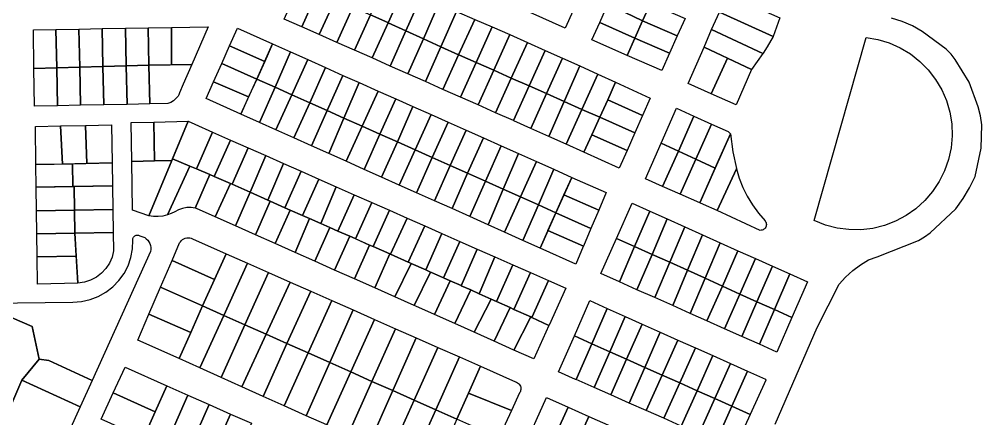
# Model space of a CAD drawing. Header units: millimetres. Extents: x 522658 to 553925, y 7796479 to 7820139.
# Drawn here: x 541621 to 542121, y 7805045 to 7805253 of the extents above; entities that cross this region are included whole.
import ezdxf

# ---------------------------------------------------------------- set-up
doc = ezdxf.new("R2010")
doc.units = ezdxf.units.MM
doc.layers.add('ZONA RESIDENCIAL 2 (ZR_2)', color=2, linetype='Continuous')

msp = doc.modelspace()

# ---------------------------------------------------------------- linework, layer by layer
at = {"layer": 'ZONA RESIDENCIAL 2 (ZR_2)'}
for points in [[(541775.72, 7805267.38), (541767.49, 7805249.01), (541758.35, 7805253.06), (541766.58, 7805271.43), (541775.72, 7805267.38)], [(541820.64, 7805269.28), (541812.42, 7805251.12), (541812.26, 7805251.19), (541803.28, 7805255.17), (541811.52, 7805273.29), (541820.64, 7805269.28)], [(541829.77, 7805265.27), (541821.7, 7805246.91), (541812.42, 7805251.12), (541820.64, 7805269.28), (541829.77, 7805265.27)], [(541948.94, 7805261.22), (541944.85, 7805252.07), (541926.76, 7805260.74), (541930.84, 7805269.9), (541948.94, 7805261.22)], [(541784.94, 7805263.29), (541776.63, 7805244.96), (541767.49, 7805249.01), (541775.72, 7805267.38), (541784.94, 7805263.29)], [(541838.89, 7805261.15), (541830.81, 7805242.78), (541821.7, 7805246.91), (541829.77, 7805265.27), (541838.89, 7805261.15)], [(541908.67, 7805257.55), (541904.54, 7805248.29), (541886.3, 7805256.41), (541890.47, 7805265.73), (541908.67, 7805257.55)], [(542012.85, 7805244), (541984.92, 7805256.67), (541989.07, 7805265.77), (542016.29, 7805253.61), (542012.85, 7805244)], [(541794.08, 7805259.24), (541785.77, 7805240.91), (541776.63, 7805244.96), (541784.94, 7805263.29), (541794.08, 7805259.24)], [(541803.28, 7805255.17), (541794.97, 7805236.83), (541785.77, 7805240.91), (541794.08, 7805259.24), (541803.28, 7805255.17)], [(541848.04, 7805257.06), (541839.92, 7805238.65), (541830.81, 7805242.78), (541838.89, 7805261.15), (541848.04, 7805257.06)], [(541944.85, 7805252.07), (541940.82, 7805243.05), (541922.54, 7805251.26), (541926.76, 7805260.74), (541944.85, 7805252.07)], [(541966.97, 7805253.35), (541962.91, 7805244.31), (541944.85, 7805252.07), (541948.94, 7805261.22), (541966.97, 7805253.35)], [(541812.42, 7805251.12), (541804.11, 7805232.78), (541794.97, 7805236.83), (541803.28, 7805255.17), (541812.26, 7805251.19), (541812.42, 7805251.12)], [(541857.52, 7805252.83), (541849.11, 7805234.48), (541839.92, 7805238.65), (541848.04, 7805257.06), (541857.52, 7805252.83)], [(542007.43, 7805235.15), (541980.77, 7805247.57), (541984.92, 7805256.67), (542012.85, 7805244), (542009.64, 7805238.65), (542007.49, 7805235.23), (542007.43, 7805235.15)], [(541699.72, 7805229.26), (541699.79, 7805248.71), (541718.91, 7805249.06), (541710.39, 7805229.46), (541699.72, 7805229.26)], [(541821.7, 7805246.91), (541813.55, 7805228.6), (541804.11, 7805232.78), (541812.42, 7805251.12), (541821.7, 7805246.91)], [(541866.56, 7805248.98), (541858.25, 7805230.43), (541849.6, 7805234.26), (541849.11, 7805234.48), (541857.52, 7805252.83), (541866.56, 7805248.98)], [(541940.82, 7805243.05), (541936.83, 7805234.12), (541918.5, 7805242.19), (541922.54, 7805251.26), (541940.82, 7805243.05)], [(541962.91, 7805244.31), (541958.82, 7805235.22), (541940.82, 7805243.05), (541944.85, 7805252.07), (541962.91, 7805244.31)], [(541640.03, 7805227.73), (541628.17, 7805227.4), (541627.89, 7805247.39), (541639.62, 7805247.61), (541640.03, 7805227.73)], [(541652.05, 7805228.06), (541640.03, 7805227.73), (541639.62, 7805247.61), (541651.61, 7805247.83), (541652.05, 7805228.06)], [(541664.11, 7805228.39), (541652.05, 7805228.06), (541651.61, 7805247.83), (541663.67, 7805248.05), (541664.11, 7805228.39)], [(541676.22, 7805228.72), (541664.11, 7805228.39), (541663.67, 7805248.05), (541675.82, 7805248.27), (541676.22, 7805228.72)], [(541688, 7805229.05), (541676.22, 7805228.72), (541675.82, 7805248.27), (541687.56, 7805248.49), (541688, 7805229.05)], [(541699.72, 7805229.26), (541688, 7805229.05), (541687.56, 7805248.49), (541699.79, 7805248.71), (541699.72, 7805229.26)], [(541748.25, 7805230.99), (541729.92, 7805239.04), (541734.02, 7805248.24), (541752.37, 7805240.07), (541748.25, 7805230.99)], [(541830.81, 7805242.78), (541822.69, 7805224.55), (541813.55, 7805228.6), (541821.7, 7805246.91), (541830.81, 7805242.78)], [(541875.74, 7805244.94), (541867.4, 7805226.39), (541858.25, 7805230.43), (541866.56, 7805248.98), (541875.74, 7805244.94)], [(541884.91, 7805240.88), (541876.55, 7805222.35), (541867.4, 7805226.39), (541875.74, 7805244.94), (541884.91, 7805240.88)], [(541976.79, 7805238.39), (541980.77, 7805247.57), (542007.43, 7805235.15), (542001.51, 7805226.87), (541976.79, 7805238.39)], [(541748.25, 7805230.99), (541744.08, 7805221.83), (541725.88, 7805229.96), (541729.92, 7805239.04), (541748.25, 7805230.99)], [(541753.64, 7805217.55), (541744.08, 7805221.83), (541752.37, 7805240.07), (541761.66, 7805235.93), (541753.64, 7805217.55)], [(541839.92, 7805238.65), (541831.83, 7805220.5), (541822.69, 7805224.55), (541830.81, 7805242.78), (541839.92, 7805238.65)], [(541894.1, 7805236.65), (541885.79, 7805218.26), (541876.55, 7805222.35), (541884.91, 7805240.88), (541894.1, 7805236.65)], [(541958.82, 7805235.22), (541954.78, 7805226.22), (541936.83, 7805234.12), (541940.82, 7805243.05), (541958.82, 7805235.22)], [(542034.18, 7805148.16), (542043.5, 7805181.2), (542061.07, 7805243.5), (542067.21, 7805242.44), (542073.17, 7805240.64), (542078.86, 7805238.11), (542084.2, 7805234.89), (542089.09, 7805231.04), (542093.47, 7805226.61), (542097.27, 7805221.67), (542100.43, 7805216.3), (542102.9, 7805210.58), (542104.64, 7805204.6), (542105.63, 7805198.45), (542105.85, 7805192.23), (542105.3, 7805186.02), (542103.99, 7805179.93), (542101.93, 7805174.05), (542099.15, 7805168.48), (542095.71, 7805163.28), (542091.66, 7805158.56), (542087.05, 7805154.37), (542081.95, 7805150.78), (542076.45, 7805147.85), (542070.63, 7805145.63), (542064.59, 7805144.14), (542058.4, 7805143.42), (542052.17, 7805143.46), (542045.99, 7805144.28), (542039.97, 7805145.85), (542034.18, 7805148.16)], [(541762.36, 7805213.65), (541753.64, 7805217.55), (541761.66, 7805235.93), (541770.63, 7805231.93), (541762.36, 7805213.65)], [(541849.11, 7805234.48), (541840.97, 7805216.45), (541831.83, 7805220.5), (541839.92, 7805238.65), (541849.11, 7805234.48)], [(541858.25, 7805230.43), (541850.11, 7805212.4), (541840.97, 7805216.45), (541849.11, 7805234.48), (541849.6, 7805234.26), (541858.25, 7805230.43)], [(541903.25, 7805232.65), (541894.9, 7805214.23), (541885.79, 7805218.26), (541894.1, 7805236.65), (541903.25, 7805232.65)], [(541968.6, 7805219.49), (541976.79, 7805238.39), (541988.93, 7805232.73), (541980.47, 7805214.19), (541968.6, 7805219.49)], [(541688.46, 7805208.9), (541676.63, 7805208.67), (541676.22, 7805228.72), (541688, 7805229.05), (541688.46, 7805208.9)], [(541697.84, 7805209.07), (541688.46, 7805208.9), (541688, 7805229.05), (541710.39, 7805229.46), (541705.91, 7805219.14), (541703.94, 7805214.61), (541703.5, 7805213.6), (541703.17, 7805212.85), (541702.06, 7805211.62), (541700.79, 7805210.56), (541699.37, 7805209.71), (541697.84, 7805209.07)], [(541739.9, 7805212.62), (541721.63, 7805220.4), (541725.88, 7805229.96), (541744.08, 7805221.83), (541739.9, 7805212.62)], [(541771.64, 7805209.5), (541762.36, 7805213.65), (541770.63, 7805231.93), (541779.8, 7805227.84), (541771.64, 7805209.5)], [(541867.4, 7805226.39), (541859.25, 7805208.35), (541850.11, 7805212.4), (541858.25, 7805230.43), (541867.4, 7805226.39)], [(541912.24, 7805228.71), (541904.02, 7805210.16), (541894.9, 7805214.23), (541903.25, 7805232.65), (541912.24, 7805228.71)], [(541980.47, 7805214.19), (541988.93, 7805232.73), (542001.51, 7805226.87), (541993.52, 7805208.35), (541980.47, 7805214.19)], [(541628.17, 7805227.4), (541640.03, 7805227.73), (541640.43, 7805207.96), (541628.45, 7805207.73), (541628.17, 7805227.4)], [(541640.03, 7805227.73), (541652.05, 7805228.06), (541652.5, 7805208.2), (541640.43, 7805207.96), (541640.03, 7805227.73)], [(541652.05, 7805228.06), (541664.11, 7805228.39), (541664.56, 7805208.44), (541652.5, 7805208.2), (541652.05, 7805228.06)], [(541664.11, 7805228.39), (541676.22, 7805228.72), (541676.63, 7805208.67), (541664.56, 7805208.44), (541664.11, 7805228.39)], [(541780.76, 7805205.43), (541771.64, 7805209.5), (541779.8, 7805227.84), (541788.96, 7805223.76), (541780.76, 7805205.43)], [(541876.55, 7805222.35), (541868.39, 7805204.3), (541859.25, 7805208.35), (541867.4, 7805226.39), (541876.55, 7805222.35)], [(541921.57, 7805224.35), (541913.3, 7805206.02), (541904.02, 7805210.16), (541912.24, 7805228.71), (541921.57, 7805224.35)], [(541930.81, 7805220.24), (541926.68, 7805211.01), (541922.53, 7805201.91), (541913.3, 7805206.02), (541921.57, 7805224.35), (541930.81, 7805220.24)], [(541739.9, 7805212.62), (541735.78, 7805203.54), (541717.72, 7805211.62), (541721.63, 7805220.4), (541739.9, 7805212.62)], [(541753.64, 7805217.55), (541745.61, 7805199.15), (541735.78, 7805203.54), (541744.08, 7805221.83), (541753.64, 7805217.55)], [(541789.46, 7805201.54), (541780.76, 7805205.43), (541788.96, 7805223.76), (541797.37, 7805220.01), (541789.46, 7805201.54)], [(541798.97, 7805197.29), (541789.46, 7805201.54), (541797.37, 7805220.01), (541807.3, 7805215.58), (541798.97, 7805197.29)], [(541885.79, 7805218.26), (541877.67, 7805200.19), (541868.39, 7805204.3), (541876.55, 7805222.35), (541885.79, 7805218.26)], [(541948.78, 7805211.82), (541944.86, 7805202.9), (541926.68, 7805211.01), (541930.81, 7805220.24), (541948.78, 7805211.82)], [(541762.36, 7805213.65), (541754.09, 7805195.36), (541745.61, 7805199.15), (541753.64, 7805217.55), (541762.36, 7805213.65)], [(541808.19, 7805193.16), (541798.97, 7805197.29), (541807.3, 7805215.58), (541816.42, 7805211.52), (541808.19, 7805193.16)], [(541894.9, 7805214.23), (541886.76, 7805196.12), (541877.93, 7805200.08), (541877.67, 7805200.19), (541885.79, 7805218.26), (541894.9, 7805214.23)], [(541904.02, 7805210.16), (541896.02, 7805191.97), (541886.76, 7805196.12), (541894.9, 7805214.23), (541904.02, 7805210.16)], [(541771.64, 7805209.5), (541763.48, 7805191.16), (541754.09, 7805195.36), (541762.36, 7805213.65), (541771.64, 7805209.5)], [(541780.76, 7805205.43), (541772.56, 7805187.1), (541763.48, 7805191.16), (541771.64, 7805209.5), (541780.76, 7805205.43)], [(541825.37, 7805207.53), (541817.26, 7805189.11), (541808.19, 7805193.16), (541816.42, 7805211.52), (541825.37, 7805207.53)], [(541913.3, 7805206.02), (541905.14, 7805187.88), (541896.02, 7805191.97), (541904.02, 7805210.16), (541913.3, 7805206.02)], [(541944.86, 7805202.9), (541940.8, 7805193.76), (541922.53, 7805201.91), (541926.68, 7805211.01), (541944.86, 7805202.9)], [(541789.46, 7805201.54), (541781.55, 7805183.08), (541772.56, 7805187.1), (541780.76, 7805205.43), (541789.46, 7805201.54)], [(541817.26, 7805189.11), (541825.37, 7805207.53), (541834.77, 7805203.34), (541826.51, 7805184.98), (541817.26, 7805189.11)], [(541922.53, 7805201.91), (541918.4, 7805192.85), (541914.27, 7805183.79), (541905.14, 7805187.88), (541913.3, 7805206.02), (541922.53, 7805201.91)], [(541971.54, 7805202.53), (541963.44, 7805184.31), (541954.43, 7805188.45), (541962.45, 7805206.62), (541971.54, 7805202.53)], [(541690.96, 7805179.22), (541679.06, 7805178.98), (541678.71, 7805199.21), (541690.61, 7805199.46), (541690.96, 7805179.22)], [(541690.96, 7805179.22), (541690.61, 7805199.46), (541708.44, 7805199.83), (541699.94, 7805179.41), (541690.96, 7805179.22)], [(541709.36, 7805176.52), (541700.33, 7805180.36), (541708.44, 7805199.83), (541711.95, 7805198.28), (541721.17, 7805194.2), (541712.7, 7805175.09), (541709.36, 7805176.52)], [(541798.97, 7805197.29), (541790.64, 7805179.02), (541781.55, 7805183.08), (541789.46, 7805201.54), (541798.97, 7805197.29)], [(541835.45, 7805180.98), (541826.51, 7805184.98), (541834.77, 7805203.34), (541843.75, 7805199.34), (541835.45, 7805180.98)], [(541844.8, 7805176.8), (541835.45, 7805180.98), (541843.75, 7805199.34), (541853.04, 7805195.2), (541844.8, 7805176.8)], [(541936.75, 7805184.67), (541918.4, 7805192.85), (541922.53, 7805201.91), (541940.8, 7805193.76), (541936.75, 7805184.67)], [(541980.77, 7805198.38), (541972.53, 7805180.14), (541963.44, 7805184.31), (541971.54, 7805202.53), (541980.77, 7805198.38)], [(541642.98, 7805177.61), (541629.19, 7805177.28), (541628.94, 7805197.12), (541642.03, 7805197.43), (541642.98, 7805177.61)], [(541655.74, 7805177.92), (541642.98, 7805177.61), (541642.03, 7805197.43), (541655.04, 7805197.74), (541655.74, 7805177.92)], [(541655.74, 7805177.92), (541655.04, 7805197.74), (541668.55, 7805198.07), (541668.86, 7805178.24), (541655.74, 7805177.92)], [(541730.52, 7805190.07), (541721.96, 7805171.15), (541719.7, 7805172.11), (541712.7, 7805175.09), (541721.17, 7805194.2), (541730.52, 7805190.07)], [(541808.19, 7805193.16), (541799.98, 7805174.84), (541790.64, 7805179.02), (541798.97, 7805197.29), (541808.19, 7805193.16)], [(541853.83, 7805172.77), (541844.8, 7805176.8), (541853.04, 7805195.2), (541862, 7805191.21), (541853.83, 7805172.77)], [(541972.53, 7805180.14), (541980.77, 7805198.38), (541989.31, 7805194.53), (541990.5, 7805193.32), (541982.63, 7805175.5), (541972.53, 7805180.14)], [(541739.66, 7805186.03), (541731.25, 7805167.05), (541730.45, 7805167.4), (541721.96, 7805171.15), (541730.52, 7805190.07), (541739.66, 7805186.03)], [(541817.26, 7805189.11), (541809.05, 7805170.78), (541799.98, 7805174.84), (541808.19, 7805193.16), (541817.26, 7805189.11)], [(541809.05, 7805170.78), (541817.26, 7805189.11), (541826.51, 7805184.98), (541818.27, 7805166.66), (541809.05, 7805170.78)], [(541863.07, 7805168.64), (541853.83, 7805172.77), (541862, 7805191.21), (541871.28, 7805187.08), (541863.07, 7805168.64)], [(541936.75, 7805184.67), (541932.69, 7805175.53), (541914.27, 7805183.79), (541918.4, 7805192.85), (541936.75, 7805184.67)], [(541993.63, 7805175.13), (541983.58, 7805153.36), (541976.47, 7805156.61), (541974.65, 7805157.42), (541984.34, 7805179.38), (541990.5, 7805193.32), (541991.79, 7805183.9), (541993.66, 7805175.2), (541993.63, 7805175.13)], [(541731.25, 7805167.05), (541739.66, 7805186.03), (541748.86, 7805181.96), (541740.64, 7805162.9), (541731.25, 7805167.05)], [(541835.45, 7805180.98), (541827.18, 7805162.68), (541818.27, 7805166.66), (541826.51, 7805184.98), (541835.45, 7805180.98)], [(541872.32, 7805164.5), (541863.07, 7805168.64), (541871.28, 7805187.08), (541880.22, 7805183.09), (541872.32, 7805164.5)], [(541963.44, 7805184.31), (541955.28, 7805165.98), (541946.27, 7805169.97), (541954.43, 7805188.45), (541963.44, 7805184.31)], [(541972.53, 7805180.14), (541964.33, 7805161.98), (541955.28, 7805165.98), (541963.44, 7805184.31), (541972.53, 7805180.14)], [(541679.06, 7805178.98), (541690.96, 7805179.22), (541699.94, 7805179.41), (541687.97, 7805150.65), (541679.49, 7805153.67), (541679.06, 7805178.98)], [(541709.36, 7805176.52), (541697.73, 7805151.1), (541695.33, 7805150.5), (541692.88, 7805150.23), (541690.41, 7805150.28), (541687.97, 7805150.65), (541699.94, 7805179.41), (541700.33, 7805180.36), (541709.36, 7805176.52)], [(541740.64, 7805162.9), (541748.86, 7805181.96), (541757.95, 7805177.94), (541749.79, 7805158.86), (541740.64, 7805162.9)], [(541844.8, 7805176.8), (541836.6, 7805158.47), (541827.18, 7805162.68), (541835.45, 7805180.98), (541844.8, 7805176.8)], [(541881.32, 7805160.48), (541872.32, 7805164.5), (541880.22, 7805183.09), (541889.68, 7805178.87), (541881.32, 7805160.48)], [(541964.33, 7805161.98), (541972.53, 7805180.14), (541982.63, 7805175.5), (541974.65, 7805157.42), (541964.33, 7805161.98)], [(541648.43, 7805165.84), (541629.34, 7805165.51), (541629.19, 7805177.28), (541648.24, 7805177.74), (541648.43, 7805165.84)], [(541648.43, 7805165.84), (541648.24, 7805177.74), (541668.86, 7805178.24), (541669.05, 7805166.19), (541648.43, 7805165.84)], [(541697.73, 7805151.1), (541709.36, 7805176.52), (541712.7, 7805175.09), (541719.7, 7805172.11), (541712.14, 7805154.59), (541709.94, 7805154.93), (541707.72, 7805154.91), (541705.52, 7805154.54), (541703.42, 7805153.81), (541701.46, 7805152.76), (541699.64, 7805151.83), (541697.73, 7805151.1)], [(541749.79, 7805158.86), (541757.95, 7805177.94), (541767.14, 7805173.88), (541758.79, 7805154.89), (541751.02, 7805158.32), (541749.79, 7805158.86)], [(541853.83, 7805172.77), (541845.69, 7805154.4), (541836.6, 7805158.47), (541844.8, 7805176.8), (541853.83, 7805172.77)], [(541890.64, 7805156.31), (541881.32, 7805160.48), (541889.68, 7805178.87), (541898.7, 7805174.85), (541890.64, 7805156.31)], [(541899.75, 7805152.24), (541890.64, 7805156.31), (541898.7, 7805174.85), (541908.05, 7805170.68), (541899.75, 7805152.24)], [(541983.58, 7805153.36), (541993.63, 7805175.13), (541993.66, 7805175.2), (541993.7, 7805175.06), (541995.15, 7805170.17), (541997, 7805165.43), (541999.24, 7805160.85), (542001.97, 7805156.31), (542005.1, 7805152.02), (542008.58, 7805148.02), (542008.85, 7805147.61), (542009.06, 7805147.15), (542009.19, 7805146.67), (542009.23, 7805146.18), (542009.2, 7805145.68), (542009.09, 7805145.2), (542008.9, 7805144.74), (542008.63, 7805144.32), (542008.3, 7805143.95), (542007.92, 7805143.63), (542007.49, 7805143.39), (542007.02, 7805143.21), (542006.54, 7805143.12), (542006.04, 7805143.1), (541983.58, 7805153.36)], [(541712.14, 7805154.59), (541719.7, 7805172.11), (541721.96, 7805171.15), (541730.45, 7805167.4), (541722.49, 7805150.1), (541712.83, 7805154.41), (541712.14, 7805154.59)], [(541758.79, 7805154.89), (541767.14, 7805173.88), (541776.33, 7805169.81), (541767.85, 7805150.89), (541761.52, 7805153.68), (541758.79, 7805154.89)], [(541767.85, 7805150.89), (541776.33, 7805169.81), (541785.47, 7805165.77), (541777.4, 7805146.67), (541771.63, 7805149.22), (541767.85, 7805150.89)], [(541863.07, 7805168.64), (541854.89, 7805150.28), (541845.69, 7805154.4), (541853.83, 7805172.77), (541863.07, 7805168.64)], [(541922.02, 7805153.58), (541903.94, 7805161.56), (541908.05, 7805170.68), (541925.9, 7805162.73), (541922.02, 7805153.58)], [(541649.26, 7805153.56), (541629.49, 7805153.22), (541629.34, 7805165.51), (541649.11, 7805165.85), (541649.26, 7805153.56)], [(541649.26, 7805153.56), (541649.11, 7805165.85), (541669.05, 7805166.19), (541669.24, 7805153.9), (541649.26, 7805153.56)], [(541722.49, 7805150.1), (541730.45, 7805167.4), (541731.25, 7805167.05), (541740.64, 7805162.9), (541732.97, 7805145.43), (541722.49, 7805150.1)], [(541777.4, 7805146.67), (541785.47, 7805165.77), (541794.77, 7805161.66), (541786.28, 7805142.76), (541782.12, 7805144.59), (541777.4, 7805146.67)], [(541872.32, 7805164.5), (541864.46, 7805146), (541854.89, 7805150.28), (541863.07, 7805168.64), (541872.32, 7805164.5)], [(541881.32, 7805160.48), (541873, 7805142.18), (541864.46, 7805146), (541872.32, 7805164.5), (541881.32, 7805160.48)], [(541732.97, 7805145.43), (541740.64, 7805162.9), (541749.79, 7805158.86), (541751.02, 7805158.32), (541743.41, 7805140.78), (541732.97, 7805145.43)], [(541803.92, 7805157.62), (541795.43, 7805138.72), (541795.29, 7805138.78), (541792.51, 7805140), (541786.28, 7805142.76), (541794.77, 7805161.66), (541803.66, 7805157.73), (541803.92, 7805157.62)], [(541890.64, 7805156.31), (541882.62, 7805137.88), (541873, 7805142.18), (541881.32, 7805160.48), (541890.64, 7805156.31)], [(541922.02, 7805153.58), (541917.99, 7805144.09), (541899.75, 7805152.24), (541903.94, 7805161.56), (541922.02, 7805153.58)], [(541743.41, 7805140.78), (541751.02, 7805158.32), (541758.79, 7805154.89), (541761.52, 7805153.68), (541753.71, 7805136.19), (541743.41, 7805140.78)], [(541795.43, 7805138.72), (541803.92, 7805157.62), (541813.16, 7805153.53), (541804.65, 7805134.65), (541802.8, 7805135.46), (541795.43, 7805138.72)], [(541899.75, 7805152.24), (541891.5, 7805133.91), (541882.62, 7805137.88), (541890.64, 7805156.31), (541899.75, 7805152.24)], [(541948.55, 7805153.09), (541940.64, 7805134.65), (541931.27, 7805138.83), (541931.3, 7805138.9), (541939.42, 7805157.18), (541948.55, 7805153.09)], [(541649.41, 7805141.56), (541629.64, 7805141.22), (541629.49, 7805153.22), (541649.26, 7805153.56), (541649.41, 7805141.56)], [(541649.41, 7805141.56), (541649.26, 7805153.56), (541669.24, 7805153.9), (541669.43, 7805141.9), (541649.41, 7805141.56)], [(541753.71, 7805136.19), (541761.52, 7805153.68), (541767.85, 7805150.89), (541771.63, 7805149.22), (541764.01, 7805131.6), (541753.71, 7805136.19)], [(541764.01, 7805131.6), (541771.63, 7805149.22), (541777.4, 7805146.67), (541782.12, 7805144.59), (541774.38, 7805126.98), (541764.01, 7805131.6)], [(541804.65, 7805134.65), (541813.16, 7805153.53), (541822.37, 7805149.46), (541813.75, 7805130.63), (541813.35, 7805130.81), (541804.65, 7805134.65)], [(541813.75, 7805130.63), (541822.37, 7805149.46), (541831.49, 7805145.43), (541822.87, 7805126.6), (541813.75, 7805130.63)], [(541914.07, 7805134.86), (541895.58, 7805142.98), (541899.75, 7805152.24), (541917.99, 7805144.09), (541914.07, 7805134.86)], [(541957.66, 7805149.01), (541949.78, 7805130.58), (541940.64, 7805134.65), (541948.55, 7805153.09), (541957.66, 7805149.01)], [(541966.89, 7805144.87), (541959.01, 7805126.47), (541949.78, 7805130.58), (541957.66, 7805149.01), (541966.89, 7805144.87)], [(541774.38, 7805126.98), (541782.12, 7805144.59), (541786.28, 7805142.76), (541792.51, 7805140), (541784.6, 7805122.43), (541774.38, 7805126.98)], [(541840.35, 7805141.51), (541832.04, 7805122.52), (541824.5, 7805125.88), (541824.12, 7805126.05), (541823.1, 7805126.5), (541822.87, 7805126.6), (541831.49, 7805145.43), (541840.35, 7805141.51)], [(541976.02, 7805140.78), (541968.26, 7805122.35), (541959.01, 7805126.47), (541966.89, 7805144.87), (541976.02, 7805140.78)], [(541650.18, 7805129.71), (541629.79, 7805129.37), (541629.64, 7805141.22), (541649.41, 7805141.56), (541650.18, 7805129.71)], [(541651.09, 7805115.68), (541649.41, 7805141.56), (541669.43, 7805141.9), (541669.58, 7805132.5), (541668.82, 7805129.2), (541667.5, 7805126.09), (541665.66, 7805123.24), (541663.37, 7805120.76), (541660.68, 7805118.71), (541657.67, 7805117.15), (541654.44, 7805116.13), (541651.09, 7805115.68)], [(541722.12, 7805117.59), (541700.07, 7805127.42), (541704, 7805136.52), (541704.4, 7805137.2), (541704.91, 7805137.81), (541705.51, 7805138.32), (541706.18, 7805138.74), (541706.91, 7805139.04), (541707.68, 7805139.21), (541708.47, 7805139.26), (541709.26, 7805139.18), (541710.02, 7805138.97), (541710.65, 7805138.69), (541728.11, 7805130.96), (541722.12, 7805117.59)], [(541784.6, 7805122.43), (541792.51, 7805140), (541795.29, 7805138.78), (541802.8, 7805135.46), (541794.96, 7805117.81), (541784.6, 7805122.43)], [(541849.71, 7805137.37), (541841.24, 7805118.42), (541835.07, 7805121.17), (541834.5, 7805121.42), (541832.04, 7805122.52), (541840.35, 7805141.51), (541849.71, 7805137.37)], [(541914.07, 7805134.86), (541913.98, 7805134.64), (541910.13, 7805125.58), (541891.5, 7805133.91), (541895.55, 7805142.91), (541895.58, 7805142.98), (541914.07, 7805134.86)], [(541985.14, 7805136.69), (541977.39, 7805118.28), (541977.05, 7805118.44), (541968.26, 7805122.35), (541976.02, 7805140.78), (541985.14, 7805136.69)], [(541794.96, 7805117.81), (541802.8, 7805135.46), (541804.65, 7805134.65), (541813.35, 7805130.81), (541805.47, 7805113.13), (541794.96, 7805117.81)], [(541850.52, 7805114.29), (541850.42, 7805114.33), (541844.81, 7805116.83), (541841.24, 7805118.42), (541849.71, 7805137.37), (541858.78, 7805133.36), (541850.52, 7805114.29)], [(541940.64, 7805134.65), (541932.77, 7805116.27), (541923.14, 7805120.56), (541931.27, 7805138.83), (541940.64, 7805134.65)], [(541949.78, 7805130.58), (541941.9, 7805112.2), (541932.77, 7805116.27), (541940.64, 7805134.65), (541949.78, 7805130.58)], [(541994.47, 7805132.51), (541986.34, 7805114.13), (541977.39, 7805118.28), (541985.14, 7805136.69), (541994.47, 7805132.51)], [(541629.79, 7805129.37), (541650.18, 7805129.71), (541651.09, 7805115.68), (541629.97, 7805115.12), (541629.79, 7805129.37)], [(541739.21, 7805126.05), (541726.93, 7805098.87), (541715.94, 7805103.77), (541722.12, 7805117.59), (541728.11, 7805130.96), (541739.21, 7805126.05)], [(541822.87, 7805126.6), (541823.1, 7805126.5), (541824.12, 7805126.05), (541824.5, 7805125.88), (541815.98, 7805108.44), (541815.87, 7805108.49), (541805.47, 7805113.13), (541813.35, 7805130.81), (541813.75, 7805130.63), (541822.87, 7805126.6)], [(541850.52, 7805114.29), (541858.78, 7805133.36), (541867.97, 7805129.3), (541859.76, 7805110.13), (541855.43, 7805112.08), (541850.52, 7805114.29)], [(541859.76, 7805110.13), (541867.97, 7805129.3), (541877.4, 7805125.13), (541868.79, 7805106.08), (541866.04, 7805107.32), (541859.76, 7805110.13)], [(541959.01, 7805126.47), (541951.13, 7805108.09), (541941.9, 7805112.2), (541949.78, 7805130.58), (541959.01, 7805126.47)], [(541986.34, 7805114.13), (541994.47, 7805132.51), (542003.61, 7805128.41), (541995.45, 7805109.9), (541986.34, 7805114.13)], [(541722.12, 7805117.59), (541715.94, 7805103.77), (541694.06, 7805113.52), (541700.07, 7805127.42), (541722.12, 7805117.59)], [(541750.26, 7805121.16), (541737.97, 7805093.95), (541726.93, 7805098.87), (541739.21, 7805126.05), (541750.26, 7805121.16)], [(541834.5, 7805121.42), (541825.92, 7805104.02), (541815.98, 7805108.44), (541824.5, 7805125.88), (541832.04, 7805122.52), (541834.5, 7805121.42)], [(541868.79, 7805106.08), (541877.4, 7805125.13), (541886.5, 7805121.11), (541877.88, 7805102), (541875.95, 7805102.87), (541868.79, 7805106.08)], [(541968.26, 7805122.35), (541960.5, 7805103.91), (541951.13, 7805108.09), (541959.01, 7805126.47), (541968.26, 7805122.35)], [(541995.45, 7805109.9), (542003.61, 7805128.41), (542012.35, 7805124.49), (542004.28, 7805105.94), (541995.45, 7805109.9)], [(542004.28, 7805105.94), (542012.35, 7805124.49), (542021.48, 7805120.4), (542013.41, 7805101.85), (542004.28, 7805105.94)], [(541761.47, 7805116.2), (541748.99, 7805089.04), (541737.97, 7805093.95), (541750.26, 7805121.16), (541761.47, 7805116.2)], [(541825.92, 7805104.02), (541834.5, 7805121.42), (541835.07, 7805121.17), (541841.24, 7805118.42), (541844.81, 7805116.83), (541836.58, 7805099.26), (541826.87, 7805103.59), (541825.92, 7805104.02)], [(541877.88, 7805102), (541886.5, 7805121.11), (541895.88, 7805116.96), (541887.21, 7805097.81), (541886.62, 7805098.08), (541877.88, 7805102)], [(541977.39, 7805118.28), (541969.63, 7805099.84), (541960.5, 7805103.91), (541968.26, 7805122.35), (541977.05, 7805118.44), (541977.39, 7805118.28)], [(542013.41, 7805101.85), (542021.48, 7805120.4), (542030.61, 7805116.31), (542022.54, 7805097.76), (542013.41, 7805101.85)], [(541772.17, 7805111.47), (541759.84, 7805084.2), (541748.99, 7805089.04), (541761.47, 7805116.2), (541772.17, 7805111.47)], [(541850.52, 7805114.29), (541855.43, 7805112.08), (541847.11, 7805094.57), (541836.58, 7805099.26), (541844.81, 7805116.83), (541850.42, 7805114.33), (541850.52, 7805114.29)], [(541896.13, 7805093.51), (541887.21, 7805097.81), (541895.88, 7805116.96), (541904.96, 7805112.94), (541896.24, 7805093.76), (541896.13, 7805093.51)], [(541986.34, 7805114.13), (541978.31, 7805095.98), (541969.63, 7805099.84), (541977.39, 7805118.28), (541986.34, 7805114.13)], [(541978.31, 7805095.98), (541986.34, 7805114.13), (541995.45, 7805109.9), (541987.48, 7805091.89), (541978.31, 7805095.98)], [(541709.77, 7805089.98), (541687.98, 7805099.45), (541694.06, 7805113.52), (541715.94, 7805103.77), (541709.77, 7805089.98)], [(541783.23, 7805106.58), (541770.89, 7805079.28), (541759.84, 7805084.2), (541772.17, 7805111.47), (541783.23, 7805106.58)], [(541847.11, 7805094.57), (541855.43, 7805112.08), (541859.76, 7805110.13), (541866.04, 7805107.32), (541857.26, 7805090.04), (541847.11, 7805094.57)], [(541987.48, 7805091.89), (541995.45, 7805109.9), (542004.28, 7805105.94), (541996.44, 7805087.9), (541987.48, 7805091.89)], [(541794.3, 7805101.68), (541782.13, 7805074.27), (541770.89, 7805079.28), (541783.23, 7805106.58), (541794.3, 7805101.68)], [(541857.26, 7805090.04), (541866.04, 7805107.32), (541868.79, 7805106.08), (541875.95, 7805102.87), (541867.55, 7805085.45), (541857.26, 7805090.04)], [(541918.48, 7805084.12), (541909.35, 7805088.2), (541917.42, 7805106.52), (541926.49, 7805102.42), (541918.48, 7805084.12)], [(541996.44, 7805087.9), (542004.28, 7805105.94), (542013.41, 7805101.85), (542005.58, 7805083.83), (541996.44, 7805087.9)], [(541709.77, 7805089.98), (541703.68, 7805076.38), (541682.18, 7805086.04), (541687.98, 7805099.45), (541709.77, 7805089.98)], [(541726.93, 7805098.87), (541714.56, 7805071.49), (541703.68, 7805076.38), (541709.77, 7805089.98), (541715.94, 7805103.77), (541726.93, 7805098.87)], [(541737.97, 7805093.95), (541725.58, 7805066.54), (541714.56, 7805071.49), (541726.93, 7805098.87), (541737.97, 7805093.95)], [(541805.41, 7805096.76), (541793.05, 7805069.41), (541782.13, 7805074.27), (541794.3, 7805101.68), (541805.41, 7805096.76)], [(541867.55, 7805085.45), (541875.95, 7805102.87), (541877.88, 7805102), (541886.62, 7805098.08), (541877.89, 7805080.84), (541867.55, 7805085.45)], [(541935.73, 7805098.3), (541927.83, 7805079.94), (541918.48, 7805084.12), (541926.49, 7805102.42), (541935.73, 7805098.3)], [(542005.58, 7805083.83), (542013.41, 7805101.85), (542022.54, 7805097.76), (542014.72, 7805079.76), (542005.58, 7805083.83)], [(541609.16, 7805035.92), (541567.06, 7805055.11), (541575.12, 7805073.33), (541590.44, 7805094.36), (541616.95, 7805097.62), (541627.19, 7805093.09), (541630.92, 7805076.11), (541621.95, 7805065.23), (541609.16, 7805035.92)], [(541748.99, 7805089.04), (541736.4, 7805061.68), (541725.58, 7805066.54), (541737.97, 7805093.95), (541748.99, 7805089.04)], [(541816.31, 7805091.93), (541804.02, 7805064.52), (541793.05, 7805069.41), (541805.41, 7805096.76), (541816.31, 7805091.93)], [(541887.21, 7805097.81), (541896.13, 7805093.51), (541888.27, 7805076.21), (541877.89, 7805080.84), (541886.62, 7805098.08), (541887.21, 7805097.81)], [(541944.57, 7805094.34), (541936.52, 7805076.05), (541927.83, 7805079.94), (541935.73, 7805098.3), (541944.57, 7805094.34)], [(541954.05, 7805090.1), (541946.04, 7805071.8), (541936.52, 7805076.05), (541944.57, 7805094.34), (541954.05, 7805090.1)], [(541759.84, 7805084.2), (541747.42, 7805056.73), (541736.4, 7805061.68), (541748.99, 7805089.04), (541759.84, 7805084.2)], [(541827.09, 7805087.16), (541814.88, 7805059.68), (541804.02, 7805064.52), (541816.31, 7805091.93), (541827.09, 7805087.16)], [(541963.13, 7805086.04), (541954.98, 7805067.8), (541946.04, 7805071.8), (541954.05, 7805090.1), (541963.13, 7805086.04)], [(541770.89, 7805079.28), (541758.45, 7805051.77), (541747.42, 7805056.73), (541759.84, 7805084.2), (541770.89, 7805079.28)], [(541838.4, 7805082.16), (541826, 7805054.72), (541814.88, 7805059.68), (541827.09, 7805087.16), (541838.4, 7805082.16)], [(541918.48, 7805084.12), (541910.24, 7805065.41), (541909.98, 7805065.53), (541901.09, 7805069.45), (541909.35, 7805088.2), (541918.48, 7805084.12)], [(541910.24, 7805065.41), (541918.48, 7805084.12), (541927.83, 7805079.94), (541919.6, 7805061.29), (541910.24, 7805065.41)], [(541972.31, 7805081.94), (541964.15, 7805063.7), (541954.98, 7805067.8), (541963.13, 7805086.04), (541972.31, 7805081.94)], [(541782.13, 7805074.27), (541769.86, 7805046.65), (541758.45, 7805051.77), (541770.89, 7805079.28), (541782.13, 7805074.27)], [(541849.52, 7805077.24), (541837.23, 7805049.72), (541826, 7805054.72), (541838.4, 7805082.16), (541849.52, 7805077.24)], [(541936.52, 7805076.05), (541928.34, 7805057.44), (541919.6, 7805061.29), (541927.83, 7805079.94), (541936.52, 7805076.05)], [(541981.34, 7805077.9), (541973.18, 7805059.66), (541964.15, 7805063.7), (541972.31, 7805081.94), (541981.34, 7805077.9)], [(541658.47, 7805065.04), (541652.25, 7805051.28), (541621.9, 7805065.11), (541621.95, 7805065.23), (541630.92, 7805076.11), (541635.87, 7805075.34), (541658.47, 7805065.04)], [(541793.05, 7805069.41), (541780.58, 7805041.84), (541769.86, 7805046.65), (541782.13, 7805074.27), (541793.05, 7805069.41)], [(541860.55, 7805072.36), (541854.3, 7805058.35), (541848.26, 7805044.81), (541837.23, 7805049.72), (541849.52, 7805077.24), (541860.55, 7805072.36)], [(541946.04, 7805071.8), (541937.9, 7805053.22), (541928.34, 7805057.44), (541936.52, 7805076.05), (541946.04, 7805071.8)], [(541990.54, 7805073.79), (541982.38, 7805055.55), (541973.18, 7805059.66), (541981.34, 7805077.9), (541990.54, 7805073.79)], [(541691.27, 7805048.75), (541669.39, 7805058.47), (541675.61, 7805071.89), (541697.27, 7805062.27), (541691.27, 7805048.75)], [(541804.02, 7805064.52), (541791.62, 7805036.88), (541780.58, 7805041.84), (541793.05, 7805069.41), (541804.02, 7805064.52)], [(541876.6, 7805049.29), (541854.3, 7805058.35), (541860.55, 7805072.36), (541878.73, 7805064.31), (541879.3, 7805064.11), (541879.83, 7805063.82), (541880.29, 7805063.47), (541880.69, 7805063.05), (541881.01, 7805062.57), (541881.26, 7805062.05), (541881.43, 7805061.5), (541881.51, 7805060.93), (541881.5, 7805060.35), (541881.4, 7805059.78), (541881.26, 7805059.36), (541881.08, 7805058.96), (541880.85, 7805058.58), (541876.6, 7805049.29)], [(541954.98, 7805067.8), (541946.72, 7805049.34), (541937.9, 7805053.22), (541946.04, 7805071.8), (541954.98, 7805067.8)], [(541999.36, 7805069.84), (541991.2, 7805051.6), (541982.38, 7805055.55), (541990.54, 7805073.79), (541999.36, 7805069.84)], [(541991.2, 7805051.6), (541999.36, 7805069.84), (542008.71, 7805065.66), (542008.89, 7805065.13), (542000.79, 7805047.32), (541991.2, 7805051.6)], [(541652.25, 7805051.28), (541639.59, 7805023.26), (541639.42, 7805023.09), (541639.23, 7805022.95), (541639.01, 7805022.84), (541638.78, 7805022.76), (541638.55, 7805022.73), (541638.3, 7805022.73), (541638.07, 7805022.77), (541637.84, 7805022.85), (541636.94, 7805023.26), (541609.16, 7805035.92), (541621.9, 7805065.11), (541652.25, 7805051.28)], [(541814.88, 7805059.68), (541802.57, 7805031.96), (541791.62, 7805036.88), (541804.02, 7805064.52), (541814.88, 7805059.68)], [(541964.15, 7805063.7), (541955.91, 7805045.29), (541955.81, 7805045.34), (541946.72, 7805049.34), (541954.98, 7805067.8), (541964.15, 7805063.7)], [(541708.34, 7805057.35), (541696.22, 7805030.05), (541685.16, 7805034.99), (541691.27, 7805048.75), (541697.27, 7805062.27), (541708.34, 7805057.35)], [(541826, 7805054.72), (541813.5, 7805027.05), (541802.57, 7805031.96), (541814.88, 7805059.68), (541826, 7805054.72)], [(541973.18, 7805059.66), (541964.91, 7805041.17), (541955.91, 7805045.29), (541964.15, 7805063.7), (541973.18, 7805059.66)], [(541982.38, 7805055.55), (541974.07, 7805036.98), (541964.91, 7805041.17), (541973.18, 7805059.66), (541982.38, 7805055.55)], [(541691.27, 7805048.75), (541685.16, 7805034.99), (541663.08, 7805044.84), (541669.39, 7805058.47), (541691.27, 7805048.75)], [(541719.35, 7805052.46), (541707.25, 7805025.13), (541696.22, 7805030.05), (541708.34, 7805057.35), (541719.35, 7805052.46)], [(541837.23, 7805049.72), (541824.84, 7805021.96), (541813.5, 7805027.05), (541826, 7805054.72), (541837.23, 7805049.72)], [(541876.6, 7805049.29), (541870.1, 7805035.08), (541848.26, 7805044.81), (541854.3, 7805058.35), (541876.6, 7805049.29)], [(541906.04, 7805051.12), (541893.65, 7805023.74), (541882.49, 7805028.76), (541894.77, 7805056.12), (541906.04, 7805051.12)], [(541991.2, 7805051.6), (541982.86, 7805032.96), (541974.46, 7805036.8), (541974.07, 7805036.98), (541982.38, 7805055.55), (541991.2, 7805051.6)], [(541730.45, 7805047.53), (541718.31, 7805020.2), (541707.25, 7805025.13), (541719.35, 7805052.46), (541730.45, 7805047.53)], [(541848.26, 7805044.81), (541842.06, 7805030.92), (541835.85, 7805017.01), (541824.84, 7805021.96), (541837.23, 7805049.72), (541848.26, 7805044.81)], [(541916.92, 7805046.3), (541904.5, 7805018.87), (541893.65, 7805023.74), (541906.04, 7805051.12), (541916.92, 7805046.3)], [(541982.86, 7805032.96), (541991.2, 7805051.6), (542000.79, 7805047.32), (541992.3, 7805028.64), (541982.86, 7805032.96)], [(541741.3, 7805042.71), (541729.11, 7805015.38), (541718.31, 7805020.2), (541730.45, 7805047.53), (541741.3, 7805042.71)], [(541928.3, 7805041.25), (541915.74, 7805013.81), (541904.5, 7805018.87), (541916.92, 7805046.3), (541928.3, 7805041.25)]]:
    msp.add_lwpolyline(points, close=True, dxfattribs=at)
for points in [[(542013.76, 7805042.28), (542035.74, 7805092.56), (542047.1, 7805115.1), (542050.45, 7805118.78), (542054.13, 7805122.13), (542054.19, 7805122.17), (542058.12, 7805125.09), (542058.18, 7805125.13), (542062.43, 7805127.69), (542066.86, 7805129.29), (542088.3, 7805137.82), (542091.47, 7805139.66), (542094.39, 7805141.87), (542107.78, 7805154.23), (542111.59, 7805159.6), (542114.97, 7805165.29), (542117.88, 7805171.2), (542121.04, 7805185.91), (542121.28, 7805197.98), (542120.66, 7805202.71), (542119.49, 7805207.33), (542114.8, 7805220.2), (542107.52, 7805231.98), (542105.33, 7805234.83), (542102.78, 7805237.37), (542090.34, 7805246.64), (542085.23, 7805249.44), (542079.87, 7805251.72), (542074.31, 7805253.47)], [(541562.12, 7805104.65), (541648.37, 7805105.81), (541652.92, 7805106.11), (541657.37, 7805107.07), (541661.64, 7805108.67), (541665.63, 7805110.88), (541669.24, 7805113.66), (541672.41, 7805116.93), (541675.07, 7805120.64), (541677.15, 7805124.69), (541678.62, 7805129.01), (541679.43, 7805133.49), (541679.58, 7805138.05), (541679.59, 7805138.46), (541679.66, 7805138.87), (541679.81, 7805139.26), (541680.02, 7805139.62), (541680.28, 7805139.94), (541680.6, 7805140.21), (541680.96, 7805140.41), (541681.35, 7805140.56), (541681.76, 7805140.64), (541682.17, 7805140.64), (541682.58, 7805140.58), (541682.98, 7805140.45), (541683.34, 7805140.25), (541685.8, 7805139.37), (541686.66, 7805138.77), (541687.42, 7805138.05), (541688.04, 7805137.21), (541688.52, 7805136.27), (541688.84, 7805135.28), (541689, 7805134.24), (541688.99, 7805133.19), (541688.8, 7805132.16), (541658.47, 7805065.04), (541658.47, 7805065.04), (541635.87, 7805075.34), (541630.92, 7805076.11), (541627.19, 7805093.09), (541616.95, 7805097.62)]]:
    msp.add_lwpolyline(points, dxfattribs=at)

doc.saveas('drawing.dxf')
